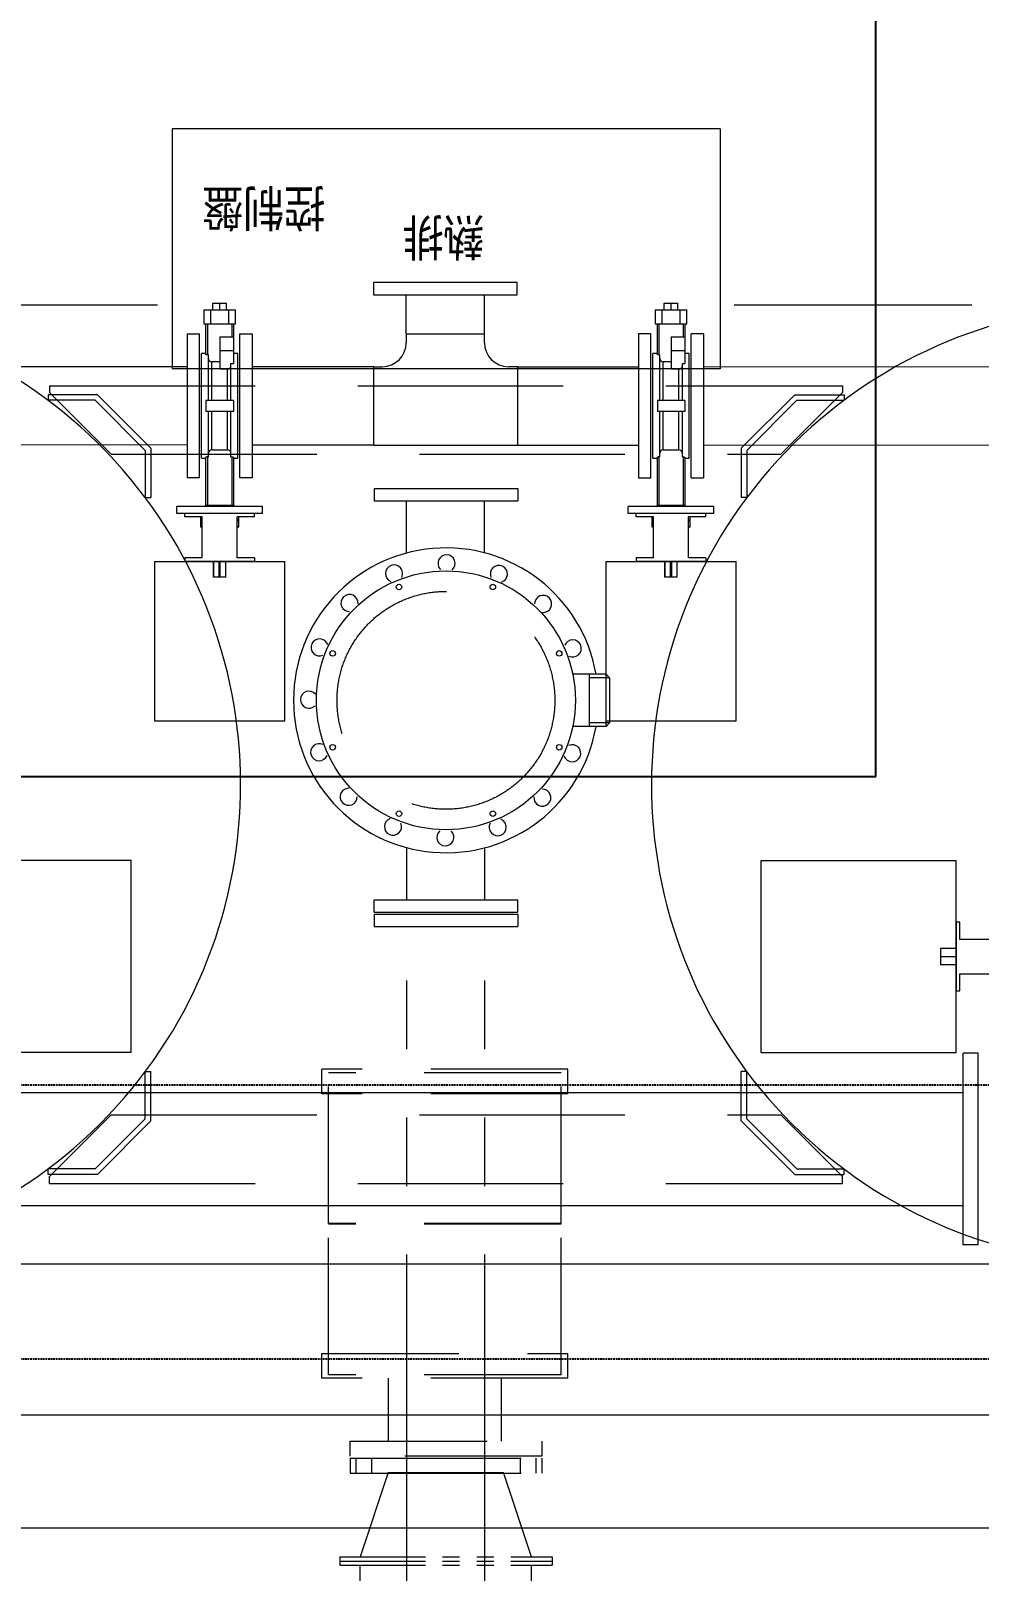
# Model space of a CAD drawing. Extents: x 0 to 160756, y 0 to 229247.
# Drawn here: x 56076 to 57461, y 81190 to 83439 of the extents above; entities that cross this region are included whole.
import ezdxf
from ezdxf.xclip import XClip

# ---------------------------------------------------------------- set-up
doc = ezdxf.new("R2010")
doc.units = 0
doc.header["$LTSCALE"] = 10
doc.header["$XCLIPFRAME"] = 2
for name, pattern in [('H12設備棟3F$0$HIDDEN', [0.375, 0.25, -0.125]), ('XCM7Q30CDA-200K$0$DASHEDX2', [1.5, 1, -0.5]), ('XCM7Q30CDA-200K$0$PHANTOM', [2.5, 1.25, -0.25, 0.25, -0.25, 0.25, -0.25]), ('XCM7Q30CDA-200K$0$PHANTOMX2', [5, 2.5, -0.5, 0.5, -0.5, 0.5, -0.5])]:
    doc.linetypes.add(name, pattern=pattern)
for name, color, linetype in [('H12設備棟3F$0$ARC-BEAM', 252, 'H12設備棟3F$0$HIDDEN'), ('H12設備棟3F$0$\uf4c9\ue50a', 252, 'Continuous'), ('XCM7Q30CDA-200K$0$UER-FUTUER', 9, 'Continuous')]:
    doc.layers.add(name, color=color, linetype=linetype)
doc.styles.add('XCM7Q30CDA-200K$0$Standard', font='txt.shx', dxfattribs={"bigfont": 'chineset.shx'})

# ---------------------------------------------------------------- blocks, each defined once
blk = doc.blocks.new('H12設備棟3F')
at = {"layer": 'H12設備棟3F$0$ARC-BEAM'}
for p, q in [((54410.2, 81900.3), (58435.2, 81900.3)), ((54410.2, 81500.3), (58435.2, 81500.3))]:
    blk.add_line(p, q, dxfattribs=at)
at = {"layer": 'H12設備棟3F$0$\uf4c9\ue50a'}
blk.add_lwpolyline([(57310.2, 82350.3), (57310.2, 84850.3), (56010.2, 84850.3), (56010.2, 82350.3)], close=True, dxfattribs=at)
blk = doc.blocks.new('XCM7Q30CDA-200K$0$DRYER 6500')
at = {"linetype": 'XCM7Q30CDA-200K$0$PHANTOM', "lineweight": 13, "ltscale": 10}
for p, q in [((-125, 1356.3), (-125, 1262.3)), ((125, 1356.3), (125, 1262.3)), ((155, 1262.3), (-155, 1262.3)), ((-155, 1250.3), (-155, 1262.3)), ((155, 1250.3), (155, 1262.3)), ((155, 1256.3), (-155, 1256.3)), ((155, 1250.3), (-155, 1250.3))]:
    blk.add_line(p, q, dxfattribs=at)
at = {"linetype": 'XCM7Q30CDA-200K$0$PHANTOMX2', "lineweight": 13, "ltscale": 20}
for p, q in [((-57, 1309), (-57, 330)), ((57, 1309), (57, 330))]:
    blk.add_line(p, q, dxfattribs=at)
at = {"linetype": 'XCM7Q30CDA-200K$0$PHANTOM', "lineweight": 13, "ltscale": 20}
for p, q in [((-125, 1250.3), (-84.2, 1126.9)), ((84.2, 1126.9), (125, 1250.3)), ((140, 1128.3), (-140, 1128.3)), ((-140, 1106.3), (-140, 1128.3)), ((-131.5, 1106.3), (-131.5, 1128.3)), ((-108.5, 1106.3), (-108.5, 1128.3)), ((84.2, 1126.9), (-84.2, 1126.9)), ((108.5, 1106.3), (108.5, 1128.3)), ((131.5, 1106.3), (131.5, 1128.3)), ((140, 1106.3), (140, 1128.3)), ((140, 1106.3), (-140, 1106.3))]:
    blk.add_line(p, q, dxfattribs=at)
at = {"linetype": 'Continuous', "lineweight": 13}
for p, q in [((-847.8, 1208.5), (755.2, 1208.5)), ((-847.8, 1043.5), (755.2, 1043.5)), ((-745.1, 424), (-750.1, 424)), ((-750.1, 424), (-750.1, 399)), ((-745.1, 324), (-745.1, 424)), ((-750.1, 399), (-810.1, 399)), ((-745.1, 386), (-722.1, 386)), ((-722.1, 374), (-722.1, 386)), ((-722.1, 374), (-745.1, 374)), ((-745.1, 362), (-722.1, 362)), ((-722.1, 362), (-722.1, 374)), ((-810.1, 349), (-750.1, 349)), ((-750.1, 349), (-750.1, 324)), ((-750.1, 324), (-745.1, 324)), ((-337.7, -179.8), (-337.7, -202.8)), ((-337.6, -179.8), (-337.6, -202.8)), ((-337.6, -179.8), (-319.7, -179.8)), ((-329.6, -179.8), (-329.6, -202.8)), ((-327.7, -179.8), (-327.7, -202.8)), ((-319.7, -202.8), (-319.7, -179.8)), ((-319.7, -179.8), (-319.7, -202.8)), ((321.3, -179.8), (321.3, -202.8)), ((321.4, -179.8), (321.4, -202.8)), ((321.4, -179.8), (339.3, -179.8)), ((329.4, -179.8), (329.4, -202.8)), ((331.3, -179.8), (331.3, -202.8)), ((339.3, -202.8), (339.3, -179.8)), ((339.3, -179.8), (339.3, -202.8)), ((-379.7, -202.8), (-277.7, -202.8)), ((-379.7, -207.8), (-379.7, -202.8)), ((-379.7, -207.8), (-354.2, -207.8)), ((-354.2, -207.8), (-354.2, -267.8)), ((-303.2, -207.8), (-303.2, -267.8)), ((-303.2, -207.8), (-277.7, -207.8)), ((-277.7, -207.8), (-277.7, -202.8)), ((279.3, -202.8), (381.3, -202.8)), ((279.3, -207.8), (279.3, -202.8)), ((279.3, -207.8), (304.8, -207.8)), ((304.8, -207.8), (304.8, -267.8)), ((355.8, -207.8), (355.8, -267.8)), ((355.8, -207.8), (381.3, -207.8)), ((381.3, -207.8), (381.3, -202.8)), ((-379.7, -267.8), (-379.7, -272.8)), ((-379.7, -267.8), (-354.2, -267.8)), ((-356.8, -253.8), (-356.8, -261.8)), ((-354.2, -253.8), (-356.8, -253.8)), ((-356.8, -261.8), (-354.2, -261.8)), ((-356.8, -263.8), (-356.8, -267.8)), ((-354.2, -263.8), (-356.8, -263.8)), ((-355.8, -252.8), (-354.2, -252.8)), ((-355.8, -262.8), (-354.2, -262.8)), ((-303.2, -252.8), (-301.6, -252.8)), ((-300.6, -253.8), (-303.2, -253.8)), ((-303.2, -261.8), (-300.6, -261.8)), ((-303.2, -262.8), (-301.6, -262.8)), ((-300.6, -263.8), (-303.2, -263.8)), ((-303.2, -267.8), (-277.7, -267.8)), ((-300.6, -261.8), (-300.6, -253.8)), ((-300.6, -267.8), (-300.6, -263.8)), ((-277.7, -267.8), (-277.7, -272.8)), ((279.3, -267.8), (279.3, -272.8)), ((279.3, -267.8), (304.8, -267.8)), ((302.2, -253.8), (302.2, -261.8)), ((304.8, -253.8), (302.2, -253.8)), ((302.2, -261.8), (304.8, -261.8)), ((302.2, -263.8), (302.2, -267.8)), ((304.8, -263.8), (302.2, -263.8)), ((303.2, -252.8), (304.8, -252.8)), ((303.2, -262.8), (304.8, -262.8)), ((355.8, -252.8), (357.4, -252.8)), ((358.4, -253.8), (355.8, -253.8)), ((355.8, -261.8), (358.4, -261.8)), ((355.8, -262.8), (357.4, -262.8)), ((358.4, -263.8), (355.8, -263.8)), ((355.8, -267.8), (381.3, -267.8)), ((358.4, -261.8), (358.4, -253.8)), ((358.4, -267.8), (358.4, -263.8)), ((381.3, -267.8), (381.3, -272.8)), ((-391.2, -272.8), (-391.2, -282.8)), ((-391.2, -272.8), (-266.2, -272.8)), ((-391.2, -282.8), (-266.2, -282.8)), ((-348.7, -284.8), (-350.7, -282.8)), ((-346.7, -284.8), (-348.7, -284.8)), ((-348.7, -354.9), (-348.7, -284.8)), ((-346.7, -284.8), (-346.7, -282.8)), ((-310.7, -284.8), (-346.7, -284.8)), ((-346.7, -284.8), (-346.7, -355.3)), ((-310.7, -284.8), (-310.7, -282.8)), ((-308.7, -284.8), (-310.7, -284.8)), ((-310.7, -355.3), (-310.7, -284.8)), ((-306.7, -282.8), (-308.7, -284.8)), ((-308.7, -284.8), (-308.7, -354.9)), ((-266.2, -272.8), (-266.2, -282.8)), ((267.8, -272.8), (267.8, -282.8)), ((267.8, -272.8), (392.8, -272.8)), ((267.8, -282.8), (392.8, -282.8)), ((310.3, -284.8), (308.3, -282.8)), ((312.3, -284.8), (310.3, -284.8)), ((310.3, -354.9), (310.3, -284.8)), ((312.3, -284.8), (312.3, -282.8)), ((348.3, -284.8), (312.3, -284.8)), ((312.3, -284.8), (312.3, -355.3)), ((348.3, -284.8), (348.3, -282.8)), ((350.3, -284.8), (348.3, -284.8)), ((348.3, -355.3), (348.3, -284.8)), ((352.3, -282.8), (350.3, -284.8)), ((350.3, -284.8), (350.3, -354.9)), ((392.8, -272.8), (392.8, -282.8)), ((-281.2, -324.8), (-299.2, -324.8)), ((-299.2, -324.8), (-299.2, -534.8)), ((-281.2, -534.8), (-281.2, -324.8)), ((282.8, -324.8), (300.8, -324.8)), ((282.8, -534.8), (282.8, -324.8)), ((300.8, -324.8), (300.8, -534.8)), ((-348.7, -353.3), (-355.2, -353.3)), ((-355.2, -353.3), (-355.2, -506.3)), ((-345.2, -355.3), (-346.7, -355.3)), ((-345.2, -355.3), (-345.2, -421.8)), ((-312.2, -355.3), (-312.2, -421.8)), ((-310.7, -355.3), (-312.2, -355.3)), ((-302.2, -353.3), (-308.7, -353.3)), ((-302.2, -353.3), (-302.2, -506.3)), ((310.3, -353.3), (303.8, -353.3)), ((303.8, -353.3), (303.8, -506.3)), ((313.8, -355.3), (312.3, -355.3)), ((313.8, -355.3), (313.8, -421.8)), ((346.8, -355.3), (346.8, -421.8)), ((348.3, -355.3), (346.8, -355.3)), ((356.8, -353.3), (350.3, -353.3)), ((356.8, -353.3), (356.8, -506.3)), ((-340.2, -365.7), (-340.2, -421.8)), ((-317.2, -365.7), (-340.2, -365.7)), ((-317.2, -365.7), (-317.2, -421.8)), ((-103.5, -372.7), (-281.2, -372.7)), ((-104.5, -487), (-104.5, -372.7)), ((105.1, -372.7), (-104.5, -372.7)), ((105.1, -372.7), (105.1, -487)), ((105.1, -372.7), (282.8, -372.7)), ((318.8, -365.7), (318.8, -421.8)), ((341.8, -365.7), (318.8, -365.7)), ((341.8, -365.7), (341.8, -421.8)), ((-348.7, -421.8), (-308.7, -421.8)), ((-348.7, -429.8), (-348.7, -421.8)), ((-308.7, -429.8), (-308.7, -421.8)), ((310.3, -421.8), (350.3, -421.8)), ((310.3, -429.8), (310.3, -421.8)), ((350.3, -429.8), (350.3, -421.8)), ((-348.7, -437.8), (-348.7, -429.8)), ((-348.7, -437.8), (-308.7, -437.8)), ((-345.2, -437.8), (-345.2, -491.9)), ((-340.2, -437.8), (-340.2, -483.8)), ((-317.2, -437.8), (-317.2, -494)), ((-312.2, -437.8), (-312.2, -504.3)), ((-308.7, -437.8), (-308.7, -429.8)), ((105.1, -434.9), (105.1, -487)), ((310.3, -437.8), (310.3, -429.8)), ((310.3, -437.8), (350.3, -437.8)), ((313.8, -437.8), (313.8, -491.9)), ((318.8, -437.8), (318.8, -483.8)), ((341.8, -437.8), (341.8, -494)), ((346.8, -437.8), (346.8, -504.3)), ((350.3, -437.8), (350.3, -429.8)), ((-345.2, -491.9), (-348.7, -491.9)), ((-348.7, -510.4), (-348.7, -491.9)), ((-328.7, -483.8), (-340.2, -483.8)), ((-328.7, -510.4), (-328.7, -483.8)), ((-328.7, -494), (-317.2, -494)), ((-103.5, -487), (-281.2, -487)), ((-104.5, -487), (-91.3, -487)), ((105.1, -487), (93, -487)), ((105.1, -487), (282.8, -487)), ((313.8, -491.9), (310.3, -491.9)), ((310.3, -510.4), (310.3, -491.9)), ((330.3, -483.8), (318.8, -483.8)), ((330.3, -510.4), (330.3, -483.8)), ((330.3, -494), (341.8, -494)), ((-355.2, -506.3), (-348.7, -506.3)), ((-328.7, -510.4), (-348.7, -510.4)), ((-348.7, -530.7), (-348.7, -510.4)), ((-328.7, -530.7), (-328.7, -510.4)), ((-312.2, -504.3), (-310.7, -504.3)), ((-310.7, -549.8), (-310.7, -504.3)), ((-308.7, -504.7), (-308.7, -549.8)), ((-308.7, -506.3), (-302.2, -506.3)), ((303.8, -506.3), (310.3, -506.3)), ((330.3, -510.4), (310.3, -510.4)), ((310.3, -530.7), (310.3, -510.4)), ((330.3, -530.7), (330.3, -510.4)), ((346.8, -504.3), (348.3, -504.3)), ((348.3, -549.8), (348.3, -504.3)), ((350.3, -504.7), (350.3, -549.8)), ((350.3, -506.3), (356.8, -506.3)), ((-328.7, -530.7), (-348.7, -530.7)), ((-348.7, -549.8), (-348.7, -530.7)), ((-346.7, -530.7), (-346.7, -549.8)), ((-299.2, -534.8), (-281.2, -534.8)), ((-56.3, -522), (-56.3, -534.8)), ((58, -534.8), (-56.3, -534.8)), ((-56.3, -534.8), (-56.3, -591.8)), ((58, -534.8), (58, -522)), ((58, -534.8), (58, -591.8)), ((300.8, -534.8), (282.8, -534.8)), ((330.3, -530.7), (310.3, -530.7)), ((310.3, -549.8), (310.3, -530.7)), ((312.3, -530.7), (312.3, -549.8)), ((-351.9, -549.8), (-351.9, -569.8)), ((-341.8, -549.8), (-351.9, -549.8)), ((-315.6, -549.8), (-341.8, -549.8)), ((-341.8, -549.8), (-341.8, -569.8)), ((-315.6, -549.8), (-315.6, -569.8)), ((-305.5, -549.8), (-315.6, -549.8)), ((-305.5, -569.8), (-305.5, -549.8)), ((307.1, -549.8), (307.1, -569.8)), ((317.2, -549.8), (307.1, -549.8)), ((343.4, -549.8), (317.2, -549.8)), ((317.2, -549.8), (317.2, -569.8)), ((343.4, -549.8), (343.4, -569.8)), ((353.5, -549.8), (343.4, -549.8)), ((353.5, -569.8), (353.5, -549.8)), ((-341.8, -569.8), (-351.9, -569.8)), ((-315.6, -569.8), (-341.8, -569.8)), ((-338.7, -569.8), (-338.7, -579.8)), ((-328.7, -579.8), (-338.7, -579.8)), ((-328.7, -569.8), (-328.7, -579.8)), ((-318.7, -579.8), (-328.7, -579.8)), ((-318.7, -569.8), (-318.7, -579.8)), ((-305.5, -569.8), (-315.6, -569.8)), ((317.2, -569.8), (307.1, -569.8)), ((343.4, -569.8), (317.2, -569.8)), ((320.3, -569.8), (320.3, -579.8)), ((330.3, -579.8), (320.3, -579.8)), ((330.3, -569.8), (330.3, -579.8)), ((340.3, -579.8), (330.3, -579.8)), ((340.3, -569.8), (340.3, -579.8)), ((353.5, -569.8), (343.4, -569.8)), ((-104.2, -591.8), (-104.2, -609.8)), ((105.8, -591.8), (-104.2, -591.8)), ((105.8, -609.8), (105.8, -591.8)), ((-104.2, -609.8), (105.8, -609.8))]:
    blk.add_line(p, q, dxfattribs=at)
at = {"linetype": 'XCM7Q30CDA-200K$0$DASHEDX2', "lineweight": 13, "ltscale": 20}
for p, q in [((-140, 1081.3), (-140, 1103.3)), ((-140, 1103.3), (140, 1103.3)), ((140, 1103.3), (140, 1081.3)), ((140, 1081.3), (-140, 1081.3)), ((-81, 1081.3), (-81, 989.5)), ((84, 1081.3), (84, 989.5)), ((-177.9, 989.5), (-177.9, 953.5)), ((-177.9, 989.5), (181.1, 989.5)), ((181.1, 989.5), (181.1, 953.5)), ((-168.4, 984.5), (171.6, 984.5)), ((-168.4, 984.5), (-168.4, 764.5)), ((171.6, 984.5), (171.6, 764.5)), ((181.1, 953.5), (-177.9, 953.5)), ((-168.4, 764.5), (171.6, 764.5)), ((-168.4, 763.5), (171.6, 763.5)), ((-168.4, 763.5), (-168.4, 543.5)), ((171.6, 763.5), (171.6, 543.5)), ((-177.9, 574.5), (-177.9, 538.5)), ((-177.9, 574.5), (181.1, 574.5)), ((181.1, 574.5), (181.1, 538.5)), ((-168.4, 543.5), (171.6, 543.5)), ((-177.9, 538.5), (181.1, 538.5))]:
    blk.add_line(p, q, dxfattribs=at)
at = {"lineweight": 13}
for p, q in [((-870.4, 822.9), (796.2, 822.9)), ((-777.1, 795), (-777.1, 515)), ((-777.1, 795), (-755.1, 795)), ((-755.1, 795), (-755.1, 515)), ((847.4, 737.6), (-755.1, 737.6)), ((847.4, 572.4), (-755.1, 572.4)), ((-777.1, 515), (-755.1, 515)), ((-234, 38), (-239, 33)), ((-239, -33), (-239, 33)), ((-239, 33), (-209, 33)), ((-234, 38), (-185.1, 38)), ((-234, 38), (-234, -38)), ((-209, -38), (-209, 38)), ((-234, -38), (-239, -33)), ((-239, -33), (-209, -33)), ((-234, -38), (-185.1, -38)), ((-358.2, -324.8), (-376.2, -324.8)), ((-376.2, -534.8), (-376.2, -324.8)), ((-358.2, -324.8), (-358.2, -534.8)), ((359.8, -324.8), (377.8, -324.8)), ((359.8, -324.8), (359.8, -534.8)), ((377.8, -534.8), (377.8, -324.8)), ((-376.2, -372.6), (-898, -372.8)), ((377.8, -372.6), (899, -372.8)), ((-376.2, -486.9), (-897.7, -487.1)), ((377.8, -486.9), (898.7, -487.1)), ((-376.2, -534.8), (-358.2, -534.8)), ((377.8, -534.8), (359.8, -534.8)), ((-767.8, -576.9), (-420.9, -576.9)), ((421.3, -576.9), (768.2, -576.9))]:
    blk.add_line(p, q, dxfattribs=at)
at = {"linetype": 'XCM7Q30CDA-200K$0$DASHEDX2', "lineweight": 13, "ltscale": 30}
for p, q in [((578.7, 705.1), (-579.1, 705.1)), ((-579.1, 705.1), (-579.1, 695.1)), ((578.7, 705.1), (578.7, 695.1)), ((-509.2, 691.9), (-581.3, 691.9)), ((-581.3, 691.9), (-581.3, 683.9)), ((-512.5, 683.9), (-581.3, 683.9)), ((-489.1, 605.1), (-579.1, 695.1)), ((-439.3, 610.7), (-512.5, 683.9)), ((-431.3, 614), (-509.2, 691.9)), ((430.9, 614), (508.8, 691.9)), ((438.9, 610.7), (512.1, 683.9)), ((488.7, 605.1), (578.7, 695.1)), ((508.8, 691.9), (580.9, 691.9)), ((512.1, 683.9), (580.9, 683.9)), ((580.9, 691.9), (580.9, 683.9)), ((-439.3, 610.7), (-439.3, 541.9)), ((-431.3, 614), (-431.3, 541.9)), ((430.9, 614), (430.9, 541.9)), ((438.9, 610.7), (438.9, 541.9)), ((488.7, 605.1), (-489.1, 605.1)), ((-439.3, 541.9), (-431.3, 541.9)), ((438.9, 541.9), (430.9, 541.9)), ((-439.3, -364.7), (-439.3, -295.9)), ((-439.3, -295.9), (-431.3, -295.9)), ((-431.3, -368), (-431.3, -295.9)), ((430.9, -368), (430.9, -295.9)), ((438.9, -295.9), (430.9, -295.9)), ((438.9, -364.7), (438.9, -295.9)), ((-489.1, -359.1), (-579.1, -449.1)), ((488.7, -359.1), (-489.1, -359.1)), ((488.7, -359.1), (578.7, -449.1)), ((-439.3, -364.7), (-512.5, -437.9)), ((-431.3, -368), (-509.2, -445.9)), ((430.9, -368), (508.8, -445.9)), ((438.9, -364.7), (512.1, -437.9)), ((-512.5, -437.9), (-581.3, -437.9)), ((-581.3, -445.9), (-581.3, -437.9)), ((-509.2, -445.9), (-581.3, -445.9)), ((-579.1, -459.1), (-579.1, -449.1)), ((508.8, -445.9), (580.9, -445.9)), ((512.1, -437.9), (580.9, -437.9)), ((578.7, -459.1), (578.7, -449.1)), ((580.9, -445.9), (580.9, -437.9)), ((578.7, -459.1), (-579.1, -459.1))]:
    blk.add_line(p, q, dxfattribs=at)
at = {"lineweight": 13, "ltscale": 20}
for p, q in [((-745.1, 514), (-745.1, 234)), ((-460.1, 514), (-745.1, 514)), ((-460.1, 514), (-460.1, 234)), ((459.7, 514), (459.7, 234)), ((459.7, 514), (744.7, 514)), ((-460.1, 234), (-745.1, 234)), ((459.7, 234), (744.7, 234)), ((-233.7, 30), (-423.7, 30)), ((-423.7, 30), (-423.7, -202.8)), ((-233.7, -202.8), (-233.7, 30)), ((425.3, 30), (235.3, 30)), ((235.3, 30), (235.3, -202.8)), ((425.3, -202.8), (425.3, 30)), ((-233.7, -202.8), (-423.7, -202.8)), ((425.3, -202.8), (235.3, -202.8))]:
    blk.add_line(p, q, dxfattribs=at)
at = {"lineweight": 13, "ltscale": 30}
for p, q in [((105, 330), (-105, 330)), ((-105, 312), (-105, 330)), ((105, 312), (105, 330)), ((105, 312), (-105, 312)), ((105, 309), (-105, 309)), ((-105, 309), (-105, 291)), ((105, 309), (105, 291)), ((105, 291), (-105, 291)), ((-56.3, 215.3), (-56.3, 291)), ((57.7, 214.9), (57.7, 291)), ((-56.3, -215.3), (-56.3, -291)), ((57.7, -214.9), (57.7, -291)), ((105, -291), (-105, -291)), ((-105, -309), (-105, -291)), ((105, -309), (105, -291)), ((105, -309), (-105, -309))]:
    blk.add_line(p, q, dxfattribs=at)
at = {"linetype": 'XCM7Q30CDA-200K$0$PHANTOMX2', "lineweight": 13, "ltscale": 40}
for p, q in [((-400.2, -834.1), (-400.2, -484.1)), ((-400.2, -484.1), (399.8, -484.1)), ((399.8, -834.1), (399.8, -484.1)), ((-400.2, -834.1), (399.8, -834.1))]:
    blk.add_line(p, q, dxfattribs=at)
at = {"linetype": 'Continuous', "lineweight": 13, "flags": 128}
for points in [[(-346.7, -355.3), (-347.3, -355.3), (-347.9, -355.2), (-348.4, -355.1), (-348.6, -355), (-348.7, -354.9)], [(312.3, -355.3), (311.7, -355.3), (311.1, -355.2), (310.6, -355.1), (310.4, -355), (310.3, -354.9)], [(-310.7, -504.3), (-310, -504.3), (-309.5, -504.4), (-309, -504.5), (-308.8, -504.6), (-308.7, -504.7)], [(348.3, -504.3), (349, -504.3), (349.5, -504.4), (350, -504.5), (350.2, -504.6), (350.3, -504.7)]]:
    blk.add_lwpolyline(points, dxfattribs=at)
at = {"lineweight": 13}
for centre, radius in [((0, 0), 189), ((-68.5, 165.4), 4), ((68.5, 165.4), 4), ((-165.4, 68.5), 4), ((165.4, 68.5), 4), ((-165.4, -68.5), 4), ((165.4, -68.5), 4), ((-68.5, -165.4), 4), ((68.5, -165.4), 4)]:
    blk.add_circle(centre, radius, dxfattribs=at)
at = {"linetype": 'XCM7Q30CDA-200K$0$DASHEDX2', "lineweight": 13, "ltscale": 30}
blk.add_circle((0, 0), 159, dxfattribs=at)
at = {"lineweight": 13}
for centre, radius, start, end in [((-1000.1, 123.1), 700, 229.9129, 220.1186), ((999.8, 123), 700, 319.8814, 310.0871), ((0, 0), 222.5, 189.8336, 170.1664), ((0.9, 200), 12.5, 310.772, 225.5635), ((-75.7, 185.1), 12.5, 333.272, 248.0635), ((77.3, 184.4), 12.5, 288.272, 203.0635), ((-140.8, 142), 12.5, 355.772, 270.5635), ((142, 140.8), 12.5, 265.772, 180.5635), ((-184.4, 77.3), 12.5, 18.272, 293.0635), ((185.1, 75.7), 12.5, 243.272, 158.0635), ((200, -0.9), 12.5, 220.772, 135.5635), ((-185.1, -75.7), 12.5, 63.272, 338.0635), ((184.4, -77.3), 12.5, 198.272, 113.0635), ((-142, -140.8), 12.5, 85.772, 0.5635), ((140.8, -142), 12.5, 175.772, 90.5635), ((-77.3, -184.4), 12.5, 108.272, 23.0635), ((75.7, -185.1), 12.5, 153.272, 68.0635), ((-0.9, -200), 12.5, 130.772, 45.5635)]:
    blk.add_arc(centre, radius, start, end, dxfattribs=at)
at = {"linetype": 'Continuous', "lineweight": 13}
for centre, radius, start, end in [((-355.8, -253.8), 1, 90, 180), ((-355.8, -261.8), 1, 180, 270), ((-355.8, -263.8), 1, 90, 180), ((-301.6, -253.8), 1, 0, 90), ((-301.6, -261.8), 1, 270, 0), ((-301.6, -263.8), 1, 0, 90), ((303.2, -253.8), 1, 90, 180), ((303.2, -261.8), 1, 180, 270), ((303.2, -263.8), 1, 90, 180), ((357.4, -253.8), 1, 0, 90), ((357.4, -261.8), 1, 270, 0), ((357.4, -263.8), 1, 0, 90), ((-310.4, -351.9), 3.42, 265.0577, 299.8549), ((348.6, -351.9), 3.42, 265.0577, 299.8549), ((-340.1, -360.6), 5.09, 179.1302, 268.9626), ((-317.3, -360.6), 5.07, 270.8247, 1.0826), ((318.9, -360.6), 5.09, 179.1302, 268.9626), ((341.7, -360.6), 5.07, 270.8247, 1.0826), ((-340.6, -488.3), 4.6, 84.668, 173.4246), ((-317.3, -499.1), 5.1, 359.2117, 88.881), ((-91.3, -522), 35, 0, 90), ((93, -522), 35, 90, 180), ((318.4, -488.3), 4.6, 84.668, 173.4246), ((341.7, -499.1), 5.1, 359.2117, 88.881)]:
    blk.add_arc(centre, radius, start, end, dxfattribs=at)
at = {"lineweight": 13, "char_height": 60, "width": 1570.211, "attachment_point": 1, "style": 'XCM7Q30CDA-200K$0$Standard'}
for s, insert in [('熱排', (-56.6, -648.2)), ('控制盤', (176, -690.6))]:
    blk.add_mtext(s, dxfattribs=dict(at, insert=insert))
blk = doc.blocks.new('XCM7Q30CDA-200K')
at = {"layer": 'XCM7Q30CDA-200K$0$UER-FUTUER', "rotation": 180}
blk.add_blockref('XCM7Q30CDA-200K$0$DRYER 6500', (56682.3, 82461.6), dxfattribs=at)

msp = doc.modelspace()

# ---------------------------------------------------------------- block references
msp.add_blockref('XCM7Q30CDA-200K', (0, 0))
ref = msp.add_blockref('H12設備棟3F', (0, 0))
XClip(ref).set_block_clipping_path([(52480.8428845762, 60066.8604644329), (84559.6547477046, 105824.4625800119)])

doc.saveas('drawing.dxf')
